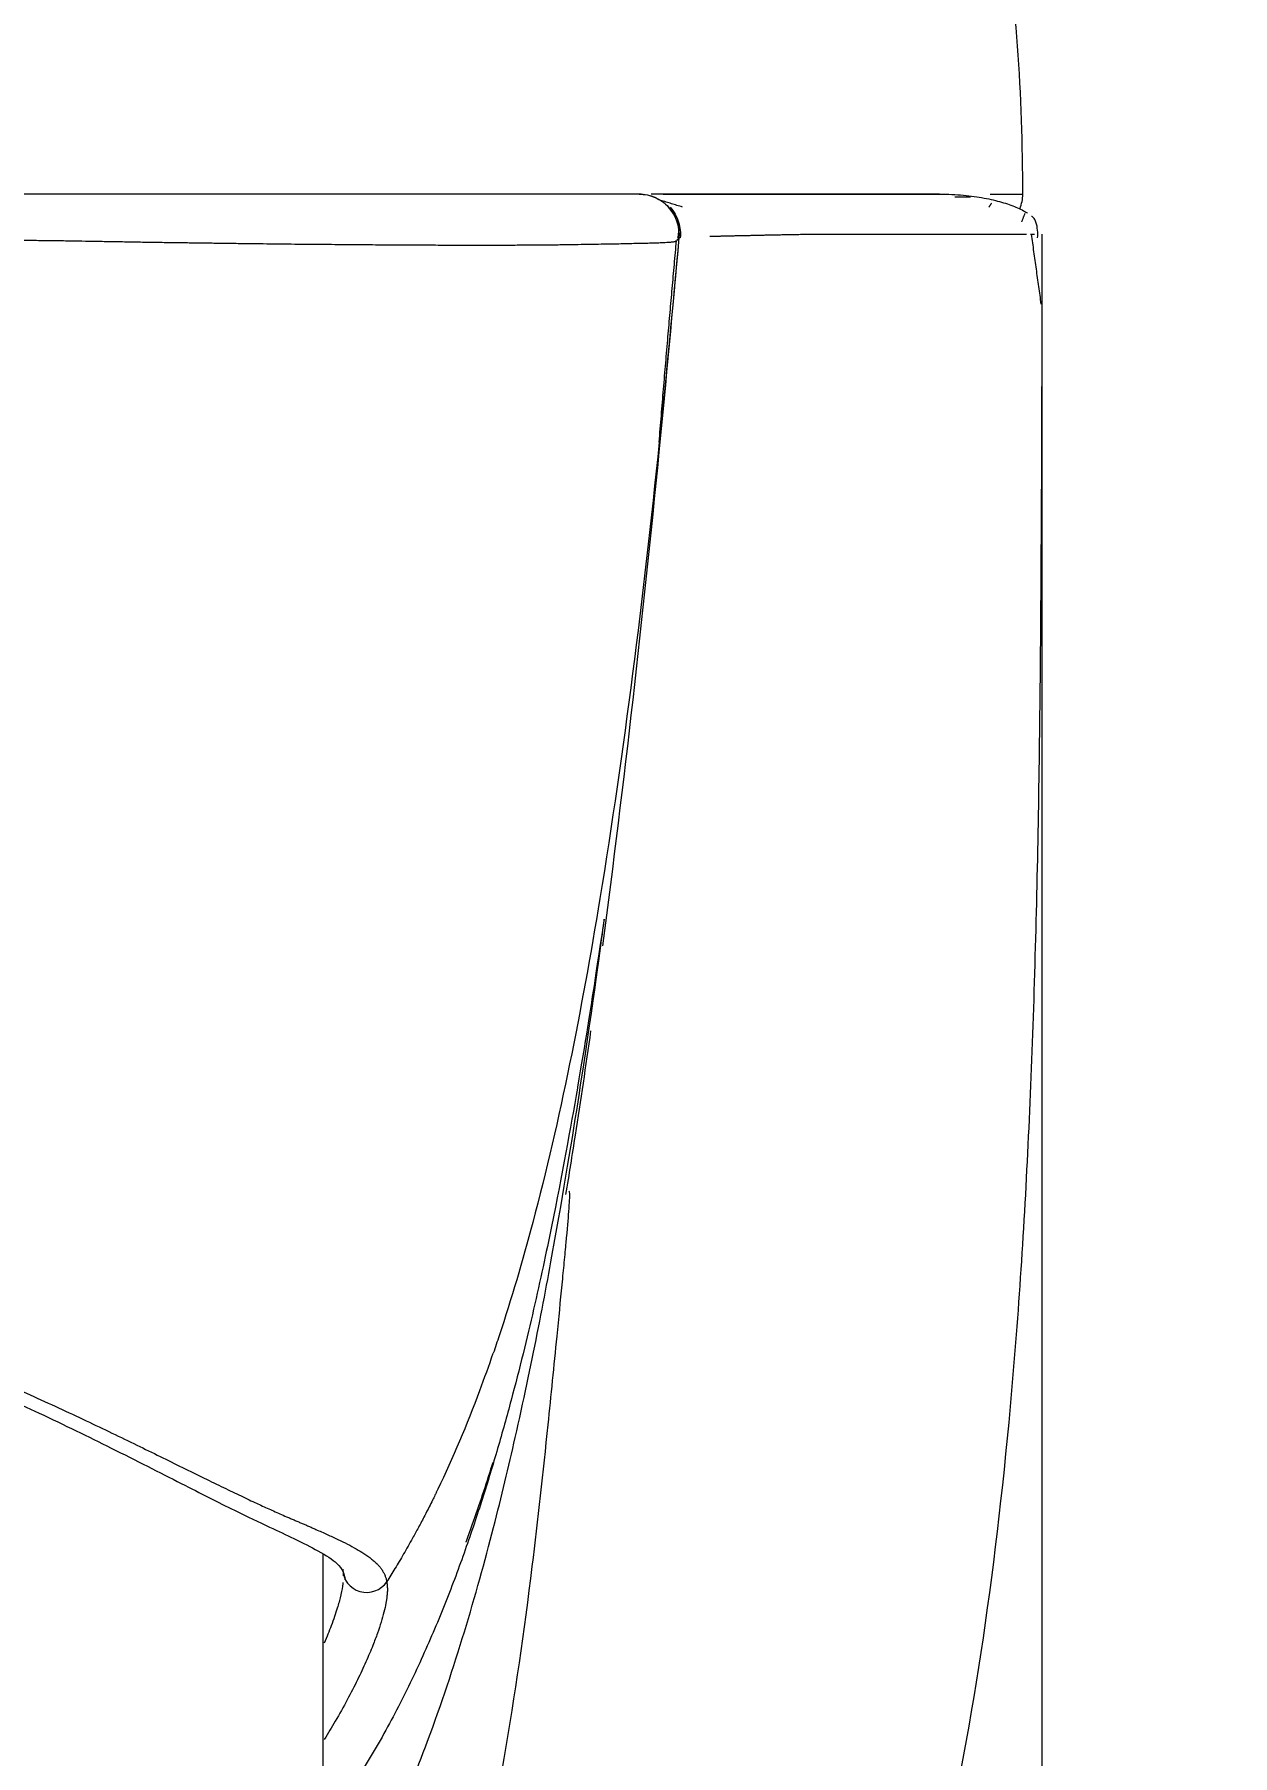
# Model space of a CAD drawing. Extents: x 11557 to 12329, y -16777 to -16231.
# Drawn here: x 11806.82 to 11821.82, y -16497.88 to -16476.32 of the extents above; entities that cross this region are included whole.
import ezdxf

# ---------------------------------------------------------------- set-up
doc = ezdxf.new("R2010")
doc.units = 0
doc.header["$MEASUREMENT"] = 0
doc.layers.get('0').update_dxf_attribs({"color": 3, "linetype": 'CONTINUOUS'})
doc.layers.get('DEFPOINTS').update_dxf_attribs({"linetype": 'CONTINUOUS'})
doc.layers.add('DIM_', color=6, linetype='CONTINUOUS', lineweight=9)
doc.styles.get("Standard").update_dxf_attribs({"font": 'Gulim.ttf'})
doc.dimstyles.new('사본(2) STANDARD', dxfattribs={"dimscale": 0, "dimtxt": 5, "dimasz": 5, "dimexe": 1.25, "dimexo": 0.625, "dimgap": 1.5, "dimtad": 3, "dimtih": 1, "dimtoh": 1, "dimdec": 1, "dimzin": 9, "dimdsep": 46, "dimtxsty": 'Standard', "dimcen": 2.5, "dimclrd": 5, "dimclre": 5, "dimclrt": 5, "dimadec": 0, "dimazin": 0, "dimtfac": 1, "dimtdec": 1, "dimtmove": 0, "dimatfit": 3, "dimfxl": 1.25, "dimtfill": 1, "dimtolj": 1, "dimtzin": 0, "dimarcsym": 0})

# ---------------------------------------------------------------- blocks, each defined once
blk = doc.blocks.new('*D25')
at = {"layer": 'DEFPOINTS', "color": 0, "transparency": 16777216}
for p in [(11820.637, -16445.624), (11854.897, -16445.624), (11823.437, -16569.324)]:
    blk.add_point(p, dxfattribs=at)
at = {"layer": 'DIM_', "color": 5, "lineweight": -2, "transparency": 16777216}
for p, q in [((11821.262, -16445.624), (11856.147, -16445.624)), ((11854.897, -16450.624), (11854.897, -16503.404)), ((11854.897, -16564.324), (11854.897, -16511.544)), ((11824.062, -16569.324), (11856.147, -16569.324))]:
    blk.add_line(p, q, dxfattribs=at)
at = {"layer": 'DIM_', "color": 5, "transparency": 16777216}
for points in [[(11854.064, -16450.624), (11855.731, -16450.624), (11854.897, -16445.624)], [(11854.064, -16564.324), (11855.731, -16564.324), (11854.897, -16569.324)]]:
    blk.add_solid(points, dxfattribs=at)
at = {"layer": 'DIM_', "color": 5, "transparency": 16777216, "insert": (11854.897, -16507.474), "char_height": 5, "attachment_point": 5, "bg_fill": 3, "box_fill_scale": 1.25, "bg_fill_color": 256, "bg_fill_true_color": 13158600, "bg_fill_transparency": 0}
blk.add_mtext('\\A1;123.7', dxfattribs=at)

msp = doc.modelspace()

# ---------------------------------------------------------------- linework, layer by layer
at = {"linetype": 'Continuous', "lineweight": 13}
for p, q in [((11814.694, -16478.326), (11818.229, -16478.326)), ((11818.786, -16478.326), (11819.194, -16478.326)), ((11814.889, -16478.868), (11814.889, -16478.868))]:
    msp.add_line(p, q, dxfattribs=at)
at = {"linetype": 'Continuous', "lineweight": 18}
for p, q in [((11819.437, -16479.078), (11819.437, -16478.824)), ((11814.889, -16478.868), (11814.889, -16478.868)), ((11819.437, -16563.024), (11819.437, -16479.078)), ((11810.437, -16500.468), (11810.437, -16495.36))]:
    msp.add_line(p, q, dxfattribs=at)
for centre, radius, start, end in [((11795.027, -16478.237), 24.167, 359.7908, 8.5995), ((11814.391, -16478.824, 0), 0.5, 354.9169, 90.0031), ((11818.694, -16478.324), 0.5, 338.8696, 359.7908)]:
    msp.add_arc(centre, radius, start, end, dxfattribs=at)
msp.add_ellipse((11810.981, -16495.541), major_axis=(0.296, 0.048), ratio=0.98031, start_param=2.989445, end_param=5.543509, dxfattribs=at)
for points, knots in [([(11814.391, -16478.324), (11814.391, -16478.324), (11814.391, -16478.324), (11814.39, -16478.324), (11814.388, -16478.324), (11814.387, -16478.324), (11814.384, -16478.324), (11814.382, -16478.324), (11814.379, -16478.324), (11814.376, -16478.324), (11814.372, -16478.324), (11814.368, -16478.324), (11814.364, -16478.324), (11814.36, -16478.324), (11814.357, -16478.324), (11814.354, -16478.324), (11814.352, -16478.324), (11814.349, -16478.324), (11814.343, -16478.324), (11814.334, -16478.324), (11814.323, -16478.324), (11814.308, -16478.324), (11814.29, -16478.324), (11814.268, -16478.324), (11814.238, -16478.324), (11814.2, -16478.324), (11814.151, -16478.324), (11814.085, -16478.324), (11813.999, -16478.324), (11813.89, -16478.324), (11813.756, -16478.324), (11813.594, -16478.324), (11813.398, -16478.324), (11813.159, -16478.324), (11812.866, -16478.324), (11812.505, -16478.324), (11812.072, -16478.324), (11811.582, -16478.324), (11811.061, -16478.324), (11810.538, -16478.324), (11810.025, -16478.324), (11809.533, -16478.324), (11809.071, -16478.324), (11808.644, -16478.324), (11808.254, -16478.324), (11807.898, -16478.324), (11807.564, -16478.324), (11807.233, -16478.324), (11806.876, -16478.324), (11806.471, -16478.324), (11806.011, -16478.324), (11805.497, -16478.324), (11804.936, -16478.324), (11804.329, -16478.324), (11803.673, -16478.324), (11802.96, -16478.324), (11802.185, -16478.324), (11801.345, -16478.324), (11800.44, -16478.324), (11799.463, -16478.324), (11798.788, -16478.324), (11798.437, -16478.324)], [0, 0, 0, 0, 0.027884, 0.054383, 0.079059, 0.102167, 0.123729, 0.143617, 0.161859, 0.178631, 0.194131, 0.208553, 0.222103, 0.23491, 0.246927, 0.258024, 0.268151, 0.277334, 0.285635, 0.293168, 0.300114, 0.306684, 0.313098, 0.319597, 0.326446, 0.333927, 0.342321, 0.351869, 0.362765, 0.374995, 0.388209, 0.40226, 0.417428, 0.434085, 0.452588, 0.473262, 0.496367, 0.52062, 0.544102, 0.566274, 0.587065, 0.606324, 0.62389, 0.639809, 0.654154, 0.666997, 0.678788, 0.690394, 0.702857, 0.717038, 0.73328, 0.751426, 0.771159, 0.792392, 0.815345, 0.840339, 0.867581, 0.897056, 0.92882, 0.963065, 1, 1, 1, 1]), ([(11814.415, -16478.324), (11814.413, -16478.324), (11814.398, -16478.324), (11814.391, -16478.324), (11814.391, -16478.324)], [0, 0, 0, 0, 0.12534, 1, 1, 1, 1]), ([(11818.154, -16478.324), (11818.04, -16478.324), (11817.747, -16478.324), (11817.206, -16478.324), (11816.552, -16478.324), (11815.881, -16478.324), (11815.296, -16478.324), (11814.872, -16478.324), (11814.651, -16478.324), (11814.564, -16478.324), (11814.541, -16478.324)], [0, 0, 0, 0, 0.082321, 0.193805, 0.320021, 0.463449, 0.626825, 0.791856, 0.939272, 1, 1, 1, 1]), ([(11818.154, -16478.324), (11818.259, -16478.324), (11818.358, -16478.329), (11818.498, -16478.342), (11818.542, -16478.347), (11818.629, -16478.359), (11818.67, -16478.366), (11818.79, -16478.388), (11818.863, -16478.405), (11818.996, -16478.443), (11819.056, -16478.464), (11819.163, -16478.509), (11819.21, -16478.534), (11819.251, -16478.56), (11819.252, -16478.56), (11819.253, -16478.561)], [0, 0, 0, 0, 0.199382, 0.199382, 0.299073, 0.299073, 0.398764, 0.398764, 0.598146, 0.598146, 0.797527, 0.797527, 0.996909, 0.996909, 1, 1, 1, 1]), ([(11814.778, -16478.486), (11814.803, -16478.514), (11814.846, -16478.573), (11814.889, -16478.672), (11814.909, -16478.774), (11814.909, -16478.84), (11814.906, -16478.872)], [0, 0, 0, 0, 0.2644, 0.522552, 0.769067, 1, 1, 1, 1]), ([(11819.305, -16478.598), (11819.305, -16478.598), (11819.306, -16478.599), (11819.32, -16478.61), (11819.332, -16478.621), (11819.343, -16478.632)], [0, 0, 0, 0, 0.049746, 0.049746, 1, 1, 1, 1]), ([(11814.86, -16478.65), (11814.862, -16478.655), (11814.863, -16478.659), (11814.876, -16478.696), (11814.884, -16478.73), (11814.892, -16478.799), (11814.892, -16478.834), (11814.889, -16478.868)], [0, 0, 0, 0, 0.06411, 0.06411, 0.532055, 0.532055, 1, 1, 1, 1]), ([(11815.278, -16478.852), (11815.279, -16478.852), (11815.285, -16478.852), (11815.297, -16478.851), (11815.314, -16478.851), (11815.33, -16478.851), (11815.347, -16478.85), (11815.365, -16478.85), (11815.382, -16478.849), (11815.401, -16478.849), (11815.419, -16478.848), (11815.438, -16478.848), (11815.457, -16478.847), (11815.477, -16478.847), (11815.497, -16478.846), (11815.518, -16478.846), (11815.539, -16478.845), (11815.56, -16478.845), (11815.581, -16478.844), (11815.604, -16478.844), (11815.626, -16478.843), (11815.649, -16478.843), (11815.672, -16478.842), (11815.696, -16478.842), (11815.72, -16478.841), (11815.745, -16478.841), (11815.769, -16478.84), (11815.795, -16478.84), (11815.821, -16478.839), (11815.847, -16478.838), (11815.873, -16478.838), (11815.901, -16478.837), (11815.928, -16478.837), (11815.956, -16478.836), (11815.984, -16478.835), (11816.013, -16478.835), (11816.042, -16478.834), (11816.072, -16478.834), (11816.102, -16478.833), (11816.132, -16478.832), (11816.163, -16478.832), (11816.194, -16478.831), (11816.226, -16478.831), (11816.258, -16478.83), (11816.3, -16478.829), (11816.357, -16478.828), (11816.432, -16478.827), (11816.517, -16478.826), (11816.614, -16478.826), (11816.723, -16478.825), (11816.845, -16478.825), (11816.98, -16478.824), (11817.128, -16478.824), (11817.29, -16478.824), (11817.466, -16478.824), (11817.653, -16478.824), (11817.851, -16478.825), (11818.057, -16478.825), (11818.268, -16478.826), (11818.414, -16478.826), (11818.499, -16478.827), (11818.525, -16478.827), (11818.551, -16478.827), (11818.578, -16478.827), (11818.604, -16478.827), (11818.63, -16478.827), (11818.657, -16478.827), (11818.683, -16478.827), (11818.709, -16478.827), (11818.735, -16478.827), (11818.761, -16478.827), (11818.787, -16478.827), (11818.812, -16478.827), (11818.838, -16478.827), (11818.863, -16478.827), (11818.888, -16478.827), (11818.913, -16478.827), (11818.937, -16478.827), (11818.962, -16478.827), (11818.985, -16478.827), (11819.009, -16478.827), (11819.032, -16478.827), (11819.055, -16478.827), (11819.077, -16478.827), (11819.099, -16478.827), (11819.12, -16478.827), (11819.141, -16478.827), (11819.161, -16478.827), (11819.181, -16478.827), (11819.2, -16478.827), (11819.218, -16478.827), (11819.232, -16478.827), (11819.24, -16478.827), (11819.242, -16478.827)], [0, 0, 0, 0, 0.001895, 0.009835, 0.017775, 0.025714, 0.033652, 0.04159, 0.049528, 0.057464, 0.0654, 0.073336, 0.08127, 0.089205, 0.097138, 0.105071, 0.113004, 0.120935, 0.128867, 0.136797, 0.144727, 0.152657, 0.160586, 0.168514, 0.176442, 0.184369, 0.192296, 0.200222, 0.208148, 0.216073, 0.223998, 0.231923, 0.239847, 0.24777, 0.255693, 0.263616, 0.271539, 0.279461, 0.287384, 0.295305, 0.303227, 0.311149, 0.31907, 0.326991, 0.334912, 0.350368, 0.36783, 0.387299, 0.408779, 0.43227, 0.457778, 0.485305, 0.514857, 0.54644, 0.580065, 0.615743, 0.653486, 0.693306, 0.735214, 0.779221, 0.784933, 0.790716, 0.79657, 0.802495, 0.808492, 0.814559, 0.820698, 0.826909, 0.83319, 0.839543, 0.845967, 0.852463, 0.85903, 0.865668, 0.872377, 0.879157, 0.886009, 0.892932, 0.899925, 0.90699, 0.914125, 0.921332, 0.92861, 0.935958, 0.943377, 0.950867, 0.958428, 0.966059, 0.973761, 0.981533, 0.989375, 0.997288, 1, 1, 1, 1]), ([(11819.291, -16478.826), (11819.295, -16478.826), (11819.303, -16478.826), (11819.316, -16478.826), (11819.33, -16478.826), (11819.338, -16478.826), (11819.343, -16478.826), (11819.343, -16478.826)], [0, 0, 0, 0, 0.179429, 0.449999, 0.722858, 0.998003, 1, 1, 1, 1]), ([(11819.38, -16478.872), (11819.383, -16478.84), (11819.382, -16478.774), (11819.368, -16478.691), (11819.347, -16478.644), (11819.339, -16478.629)], [0, 0, 0, 0, 0.386767, 0.799989, 1, 1, 1, 1]), ([(11798.437, -16478.859), (11798.573, -16478.859), (11798.841, -16478.859), (11799.239, -16478.86), (11799.63, -16478.86), (11800.013, -16478.861), (11800.389, -16478.861), (11800.756, -16478.862), (11801.116, -16478.863), (11801.468, -16478.864), (11801.812, -16478.865), (11802.149, -16478.866), (11802.478, -16478.867), (11802.799, -16478.869), (11803.113, -16478.87), (11803.419, -16478.872), (11803.717, -16478.873), (11804.007, -16478.875), (11804.29, -16478.877), (11804.565, -16478.879), (11804.832, -16478.881), (11805.091, -16478.883), (11805.343, -16478.885), (11805.587, -16478.887), (11805.823, -16478.89), (11806.052, -16478.892), (11806.273, -16478.895), (11806.487, -16478.897), (11806.694, -16478.9), (11806.895, -16478.903), (11807.089, -16478.905), (11807.277, -16478.908), (11807.469, -16478.912), (11807.666, -16478.915), (11807.87, -16478.918), (11808.072, -16478.922), (11808.272, -16478.925), (11808.469, -16478.928), (11808.663, -16478.931), (11808.855, -16478.933), (11809.045, -16478.936), (11809.231, -16478.938), (11809.415, -16478.941), (11809.596, -16478.943), (11809.775, -16478.945), (11809.95, -16478.947), (11810.122, -16478.949), (11810.292, -16478.95), (11810.458, -16478.952), (11810.621, -16478.953), (11810.781, -16478.955), (11810.938, -16478.956), (11811.092, -16478.957), (11811.242, -16478.958), (11811.389, -16478.959), (11811.533, -16478.96), (11811.673, -16478.96), (11811.81, -16478.961), (11811.944, -16478.961), (11812.074, -16478.962), (11812.201, -16478.962), (11812.324, -16478.962), (11812.445, -16478.962), (11812.561, -16478.962), (11812.675, -16478.962), (11812.785, -16478.961), (11812.892, -16478.961), (11812.995, -16478.96), (11813.096, -16478.959), (11813.193, -16478.959), (11813.287, -16478.958), (11813.377, -16478.957), (11813.492, -16478.955), (11813.627, -16478.953), (11813.778, -16478.951), (11813.917, -16478.948), (11814.047, -16478.946), (11814.165, -16478.944), (11814.274, -16478.941), (11814.372, -16478.939), (11814.461, -16478.937), (11814.54, -16478.935), (11814.609, -16478.933), (11814.668, -16478.931), (11814.718, -16478.928), (11814.758, -16478.926), (11814.788, -16478.924), (11814.809, -16478.922), (11814.824, -16478.92), (11814.834, -16478.918), (11814.84, -16478.917), (11814.844, -16478.915), (11814.846, -16478.913), (11814.848, -16478.911), (11814.85, -16478.909), (11814.852, -16478.908), (11814.853, -16478.907), (11814.853, -16478.907)], [0, 0, 0, 0, 0.018206, 0.036066, 0.053579, 0.070746, 0.087567, 0.104041, 0.120169, 0.135951, 0.151386, 0.166476, 0.181219, 0.195618, 0.209672, 0.22338, 0.236743, 0.24976, 0.262429, 0.274748, 0.286719, 0.29834, 0.309613, 0.32054, 0.331125, 0.341374, 0.351292, 0.360886, 0.370166, 0.379154, 0.387871, 0.396312, 0.404459, 0.413746, 0.422968, 0.432123, 0.441213, 0.450236, 0.459195, 0.468089, 0.476918, 0.485685, 0.494389, 0.503034, 0.511618, 0.520143, 0.52861, 0.537017, 0.545365, 0.553655, 0.561885, 0.570056, 0.578167, 0.586218, 0.594207, 0.602136, 0.610004, 0.617812, 0.62556, 0.633248, 0.640876, 0.648445, 0.655953, 0.663402, 0.67079, 0.678118, 0.685387, 0.692596, 0.699745, 0.706835, 0.713866, 0.720839, 0.727752, 0.741086, 0.754275, 0.76732, 0.78022, 0.792976, 0.805588, 0.818061, 0.830397, 0.842601, 0.854673, 0.866613, 0.878422, 0.890101, 0.90162, 0.91292, 0.924005, 0.934878, 0.945542, 0.956003, 0.966264, 0.976334, 0.986249, 0.996036, 1, 1, 1, 1]), ([(11814.889, -16478.868), (11814.81, -16479.763), (11814.535, -16482.731), (11814.204, -16485.694), (11813.931, -16487.738)], [0, 0, 0, 0, 0.30236, 1, 1, 1, 1]), ([(11814.865, -16478.899), (11814.865, -16478.899), (11814.867, -16478.898), (11814.869, -16478.897), (11814.87, -16478.895), (11814.872, -16478.894), (11814.874, -16478.892), (11814.875, -16478.891), (11814.876, -16478.89), (11814.877, -16478.888), (11814.878, -16478.887), (11814.879, -16478.886), (11814.88, -16478.885), (11814.881, -16478.884), (11814.881, -16478.883), (11814.882, -16478.882), (11814.883, -16478.881), (11814.883, -16478.88), (11814.884, -16478.879), (11814.884, -16478.878), (11814.885, -16478.877), (11814.885, -16478.876), (11814.886, -16478.875), (11814.886, -16478.875), (11814.887, -16478.874), (11814.887, -16478.873), (11814.887, -16478.873), (11814.887, -16478.872), (11814.888, -16478.872), (11814.888, -16478.872)], [0, 0, 0, 0, 0.044905, 0.090477, 0.135347, 0.179507, 0.222957, 0.265699, 0.307734, 0.349062, 0.389682, 0.429595, 0.468802, 0.507305, 0.545103, 0.582199, 0.618592, 0.654281, 0.689269, 0.723553, 0.757135, 0.790014, 0.822191, 0.853664, 0.884435, 0.914503, 0.943869, 0.972532, 1, 1, 1, 1]), ([(11814.889, -16478.868), (11814.889, -16478.868), (11814.889, -16478.868), (11814.89, -16478.868), (11814.89, -16478.868), (11814.891, -16478.867), (11814.892, -16478.867), (11814.893, -16478.867), (11814.895, -16478.867), (11814.897, -16478.867), (11814.899, -16478.866), (11814.901, -16478.866), (11814.904, -16478.866), (11814.905, -16478.866), (11814.906, -16478.866)], [0, 0, 0, 0, 0.083545, 0.167084, 0.250617, 0.334145, 0.417666, 0.501182, 0.584692, 0.668195, 0.751693, 0.835185, 0.91867, 1, 1, 1, 1]), ([(11810.687, -16499.988), (11811.123, -16499.233), (11811.873, -16497.504), (11812.47, -16495.461), (11812.982, -16493.322), (11813.365, -16491.323), (11813.784, -16488.729), (11814.004, -16487.029), (11813.924, -16487.615), (11813.714, -16488.961), (11813.618, -16489.515), (11813.618, -16489.52)], [0, 0, 0, 0, 0.079917, 0.177611, 0.222016, 0.333029, 0.444042, 0.666068, 0.888094, 0.999107, 1, 1, 1, 1]), ([(11810.942, -16504.808), (11811.241, -16503.908), (11811.737, -16502.26), (11812.317, -16499.967), (11812.744, -16497.773), (11813.038, -16495.734), (11813.231, -16493.962), (11813.349, -16492.78), (11813.419, -16492.065), (11813.456, -16491.688), (11813.489, -16491.336), (11813.518, -16491), (11813.526, -16490.836), (11813.521, -16490.808), (11813.517, -16490.809)], [0, 0, 0, 0, 0.171475, 0.312908, 0.433879, 0.581819, 0.689551, 0.756219, 0.796054, 0.816252, 0.838011, 0.889386, 0.955257, 1, 1, 1, 1]), ([(11798.437, -16491.38), (11799.131, -16491.383), (11800.415, -16491.467), (11802.18, -16491.805), (11803.631, -16492.24), (11804.882, -16492.717), (11805.946, -16493.159), (11806.924, -16493.606), (11807.828, -16494.047), (11808.65, -16494.466), (11809.296, -16494.797), (11809.757, -16495.014), (11810.109, -16495.177), (11810.41, -16495.333), (11810.645, -16495.478), (11810.707, -16495.606), (11810.706, -16495.677)], [0, 0, 0, 0, 0.105976, 0.199467, 0.280495, 0.349254, 0.421338, 0.481581, 0.548679, 0.622471, 0.688394, 0.740207, 0.784177, 0.842295, 0.914329, 1, 1, 1, 1]), ([(11812.401, -16494.704), (11812.442, -16494.582), (11812.493, -16494.428), (11812.544, -16494.266), (11812.557, -16494.224), (11812.561, -16494.214), (11812.562, -16494.211), (11812.562, -16494.21), (11812.562, -16494.209), (11812.562, -16494.209), (11812.562, -16494.209), (11812.562, -16494.209)], [0, 0, 0, 0, 0.743526, 0.932586, 0.981438, 0.994444, 0.998092, 0.999202, 0.999836, 0.999975, 1, 1, 1, 1]), ([(11812.224, -16495.208), (11812.224, -16495.208), (11812.224, -16495.208), (11812.224, -16495.208), (11812.224, -16495.208), (11812.224, -16495.208), (11812.225, -16495.206), (11812.228, -16495.196), (11812.243, -16495.156), (11812.303, -16494.99), (11812.358, -16494.832), (11812.401, -16494.704)], [0, 0, 0, 0, 0.000001, 0.000001, 0.000039, 0.000328, 0.002481, 0.012806, 0.057541, 0.243328, 1, 1, 1, 1]), ([(11810.681, -16495.545), (11810.685, -16495.569), (11810.687, -16495.597), (11810.687, -16495.627), (11810.687, -16495.629)], [0, 0, 0, 0, 0.95417, 1, 1, 1, 1]), ([(11810.683, -16495.709), (11810.682, -16495.715), (11810.677, -16495.761), (11810.667, -16495.82), (11810.654, -16495.876), (11810.652, -16495.884)], [0, 0, 0, 0, 0.115356, 0.875225, 1, 1, 1, 1])]:
    msp.add_open_spline(points, degree=3, knots=knots, dxfattribs=at)
at = {"linetype": 'Continuous', "lineweight": 13}
for points, knots in [([(11814.391, -16478.324), (11814.426, -16478.324), (11814.46, -16478.327), (11814.528, -16478.342), (11814.561, -16478.352), (11814.624, -16478.38), (11814.655, -16478.397), (11814.711, -16478.438), (11814.737, -16478.461), (11814.772, -16478.499), (11814.782, -16478.512), (11814.793, -16478.526)], [0, 0, 0, 0, 0.222575, 0.222575, 0.44515, 0.44515, 0.667724, 0.667724, 0.890299, 0.890299, 1, 1, 1, 1]), ([(11807.685, -16512.289), (11808.302, -16512.036), (11808.897, -16511.757), (11811.03, -16510.615), (11812.402, -16509.585), (11814.733, -16507.168), (11815.692, -16505.781), (11817.217, -16502.683), (11817.782, -16500.971), (11818.621, -16497.253), (11818.895, -16495.246), (11819.166, -16492.039), (11819.233, -16490.938), (11819.332, -16488.672), (11819.382, -16486.926), (11819.407, -16485.115), (11819.42, -16483.893), (11819.424, -16483.275), (11819.433, -16481.685), (11819.436, -16480.702), (11819.437, -16479.704)], [0, 0, 0, 0, 0.058346, 0.058346, 0.218308, 0.218308, 0.378269, 0.378269, 0.538231, 0.538231, 0.698192, 0.698192, 0.778173, 0.778173, 0.858154, 0.898144, 0.898144, 0.938135, 0.938135, 1, 1, 1, 1]), ([(11814.643, -16481.429), (11814.441, -16483.383), (11814.022, -16486.76), (11813.299, -16490.43), (11812.792, -16492.16), (11812.639, -16492.62)], [0, 0, 0, 0, 0.487794, 0.859727, 1, 1, 1, 1]), ([(11813.618, -16489.52), (11813.532, -16490.017), (11813.427, -16490.597), (11813.227, -16491.58), (11813.153, -16491.927), (11812.987, -16492.653), (11812.894, -16493.034), (11812.735, -16493.627), (11812.679, -16493.829), (11812.56, -16494.239), (11812.434, -16494.656), (11812.29, -16495.085), (11812.137, -16495.52), (11811.973, -16495.96), (11811.784, -16496.407), (11811.581, -16496.856), (11811.472, -16497.082), (11811.238, -16497.534), (11811.111, -16497.759), (11810.907, -16498.095), (11810.836, -16498.206), (11810.688, -16498.428), (11810.611, -16498.538), (11810.532, -16498.647)], [0, 0, 0, 0, 0.25, 0.25, 0.375, 0.375, 0.5, 0.5, 0.5625, 0.5625, 0.625, 0.6875, 0.6875, 0.75, 0.8125, 0.8125, 0.875, 0.875, 0.9375, 0.9375, 0.96875, 0.96875, 1, 1, 1, 1]), ([(11798.437, -16491.249), (11798.455, -16491.249), (11798.49, -16491.249), (11798.543, -16491.249), (11798.596, -16491.25), (11798.649, -16491.25), (11798.701, -16491.251), (11798.754, -16491.252), (11798.807, -16491.253), (11798.86, -16491.255), (11798.912, -16491.256), (11798.965, -16491.258), (11799.017, -16491.26), (11799.07, -16491.262), (11799.123, -16491.264), (11799.175, -16491.266), (11799.227, -16491.269), (11799.28, -16491.272), (11799.332, -16491.274), (11799.384, -16491.277), (11799.436, -16491.281), (11799.489, -16491.284), (11799.541, -16491.288), (11799.593, -16491.291), (11799.645, -16491.295), (11799.697, -16491.299), (11799.748, -16491.304), (11799.8, -16491.308), (11799.852, -16491.312), (11799.904, -16491.317), (11799.955, -16491.322), (11800.007, -16491.327), (11800.146, -16491.341), (11800.373, -16491.367), (11800.687, -16491.409), (11801.001, -16491.457), (11801.359, -16491.519), (11801.763, -16491.598), (11802.21, -16491.699), (11802.656, -16491.813), (11803.057, -16491.927), (11803.417, -16492.039), (11803.701, -16492.132), (11803.98, -16492.229), (11804.186, -16492.304), (11804.356, -16492.367), (11804.463, -16492.407), (11804.569, -16492.447), (11804.673, -16492.487), (11804.776, -16492.526), (11804.877, -16492.566), (11804.978, -16492.605), (11805.076, -16492.644), (11805.174, -16492.683), (11805.322, -16492.742), (11805.519, -16492.822), (11805.765, -16492.924), (11806.008, -16493.027), (11806.249, -16493.131), (11806.487, -16493.236), (11806.888, -16493.415), (11807.427, -16493.664), (11808.067, -16493.972), (11808.553, -16494.211), (11808.91, -16494.386), (11809.157, -16494.507), (11809.379, -16494.614), (11809.542, -16494.692), (11809.658, -16494.745), (11809.736, -16494.781), (11809.815, -16494.816), (11809.896, -16494.852), (11809.966, -16494.883), (11810.025, -16494.908), (11810.072, -16494.928), (11810.118, -16494.948), (11810.163, -16494.967), (11810.207, -16494.986), (11810.252, -16495.005), (11810.297, -16495.025), (11810.378, -16495.061), (11810.489, -16495.11), (11810.621, -16495.171), (11810.742, -16495.231), (11810.85, -16495.29), (11810.924, -16495.334), (11810.971, -16495.365), (11810.996, -16495.382), (11811.02, -16495.4), (11811.042, -16495.417), (11811.063, -16495.434), (11811.083, -16495.451), (11811.101, -16495.468), (11811.118, -16495.485), (11811.133, -16495.502), (11811.148, -16495.52), (11811.161, -16495.537), (11811.173, -16495.554), (11811.184, -16495.572), (11811.193, -16495.59), (11811.202, -16495.608), (11811.21, -16495.626), (11811.217, -16495.644), (11811.222, -16495.663), (11811.227, -16495.681), (11811.23, -16495.694), (11811.231, -16495.701)], [0, 0, 0, 0, 0.002668, 0.005334, 0.007999, 0.010663, 0.013326, 0.015987, 0.018647, 0.021306, 0.023963, 0.026619, 0.029273, 0.031926, 0.034578, 0.037228, 0.039876, 0.042523, 0.045168, 0.047811, 0.050453, 0.053093, 0.055731, 0.058368, 0.061003, 0.063636, 0.066267, 0.068896, 0.071523, 0.074149, 0.076772, 0.079394, 0.082013, 0.098021, 0.114123, 0.130312, 0.146583, 0.169929, 0.193574, 0.217507, 0.241709, 0.259026, 0.27714, 0.289344, 0.306296, 0.312541, 0.318734, 0.324879, 0.330976, 0.337026, 0.343027, 0.348977, 0.354878, 0.360727, 0.366524, 0.381589, 0.396759, 0.412026, 0.427387, 0.442836, 0.458372, 0.506837, 0.55403, 0.599854, 0.623328, 0.645583, 0.666624, 0.68645, 0.694308, 0.702565, 0.711217, 0.720265, 0.729713, 0.735419, 0.741122, 0.746822, 0.752522, 0.757985, 0.76379, 0.769937, 0.776426, 0.797093, 0.818034, 0.839223, 0.860633, 0.882235, 0.888876, 0.895438, 0.90192, 0.908322, 0.914644, 0.920887, 0.92705, 0.933134, 0.939139, 0.945064, 0.950911, 0.956678, 0.962367, 0.967978, 0.97351, 0.978963, 0.984339, 0.989637, 0.994857, 1, 1, 1, 1]), ([(11811.853, -16494.582), (11811.847, -16494.595), (11811.831, -16494.627), (11811.801, -16494.688), (11811.759, -16494.773), (11811.7, -16494.887), (11811.631, -16495.017), (11811.561, -16495.145), (11811.499, -16495.256), (11811.443, -16495.353), (11811.389, -16495.445), (11811.335, -16495.534), (11811.283, -16495.619), (11811.248, -16495.673), (11811.231, -16495.7)], [0, 0, 0, 0, 0.032303, 0.085443, 0.159288, 0.253657, 0.385768, 0.504846, 0.595471, 0.682812, 0.766902, 0.847776, 0.925465, 1, 1, 1, 1]), ([(11811.231, -16495.7), (11811.232, -16495.703), (11811.233, -16495.709), (11811.234, -16495.719), (11811.235, -16495.728), (11811.236, -16495.738), (11811.237, -16495.748), (11811.238, -16495.758), (11811.238, -16495.768), (11811.239, -16495.778), (11811.239, -16495.789), (11811.239, -16495.8), (11811.239, -16495.811), (11811.239, -16495.822), (11811.238, -16495.833), (11811.237, -16495.845), (11811.236, -16495.856), (11811.235, -16495.868), (11811.234, -16495.88), (11811.233, -16495.893), (11811.231, -16495.905), (11811.23, -16495.918), (11811.228, -16495.931), (11811.226, -16495.944), (11811.223, -16495.957), (11811.215, -16496.001), (11811.198, -16496.081), (11811.162, -16496.206), (11811.116, -16496.345), (11811.054, -16496.509), (11810.972, -16496.704), (11810.866, -16496.932), (11810.738, -16497.181), (11810.598, -16497.432), (11810.497, -16497.6), (11810.449, -16497.676)], [0, 0, 0, 0, 0.009714, 0.019411, 0.029091, 0.038754, 0.048401, 0.058031, 0.067646, 0.077246, 0.086831, 0.096401, 0.105957, 0.1155, 0.125029, 0.134546, 0.14405, 0.153542, 0.163022, 0.172491, 0.181949, 0.191397, 0.200834, 0.210262, 0.219681, 0.229091, 0.301903, 0.375085, 0.448819, 0.523277, 0.616547, 0.712771, 0.81218, 0.914972, 1, 1, 1, 1]), ([(11810.652, -16495.884), (11810.641, -16495.93), (11810.61, -16496.044), (11810.543, -16496.239), (11810.481, -16496.393), (11810.449, -16496.469)], [0, 0, 0, 0, 0.290216, 0.667939, 1, 1, 1, 1])]:
    msp.add_open_spline(points, degree=3, knots=knots, dxfattribs=at)
at = {"linetype": 'Continuous', "lineweight": 18}
for points, degree in [([(11814.933, -16478.486), (11814.66, -16478.402)], 1), ([(11818.54, -16478.363), (11818.342, -16478.363)], 1), ([(11814.876, -16478.871), (11814.92, -16478.704), (11814.793, -16478.526)], 2), ([(11818.804, -16478.435), (11818.77, -16478.486)], 1), ([(11819.182, -16478.672), (11819.224, -16478.562)], 1), ([(11819.426, -16479.7), (11819.304, -16478.826)], 1), ([(11819.437, -16479.704), (11819.437, -16479.412), (11819.437, -16479.119), (11819.437, -16478.824)], 3), ([(11814.642, -16481.429), (11814.748, -16480.13), (11814.859, -16478.908)], 2), ([(11814.889, -16478.868), (11814.812, -16479.727), (11814.731, -16480.582), (11814.643, -16481.429)], 3), ([(11813.784, -16488.802), (11813.722, -16489.239), (11813.658, -16489.675), (11813.59, -16490.107)], 3), ([(11811.853, -16494.582), (11811.855, -16494.578), (11811.86, -16494.568), (11811.867, -16494.554), (11811.871, -16494.545), (11811.874, -16494.54)], 3)]:
    msp.add_open_spline(points, degree=degree, dxfattribs=at)
at = {"linetype": 'Continuous', "lineweight": 13}
for points in [[(11813.59, -16490.107), (11813.552, -16490.356), (11813.512, -16490.604), (11813.471, -16490.851)], [(11812.639, -16492.62), (11812.615, -16492.694), (11812.59, -16492.767), (11812.565, -16492.84)], [(11812.397, -16493.307), (11812.455, -16493.153), (11812.511, -16492.997), (11812.565, -16492.84)], [(11811.874, -16494.54), (11812.064, -16494.146), (11812.237, -16493.734), (11812.397, -16493.307)]]:
    msp.add_open_spline(points, degree=3, dxfattribs=at)

# ---------------------------------------------------------------- dimensions: what is measured, and where the dimension line sits
at = {"layer": 'DIM_'}
dim = msp.add_linear_dim(base=(11854.897, -16445.624), p1=(11823.437, -16569.324), p2=(11820.637, -16445.624), angle=90, dimstyle='사본(2) STANDARD', override={"dimscale": 1, "dimtad": 0}, dxfattribs=at)
dim.commit()
dim.dimension.update_dxf_attribs({"geometry": '*D25', "text_midpoint": (11854.897, -16507.474)})

doc.saveas('drawing.dxf')
